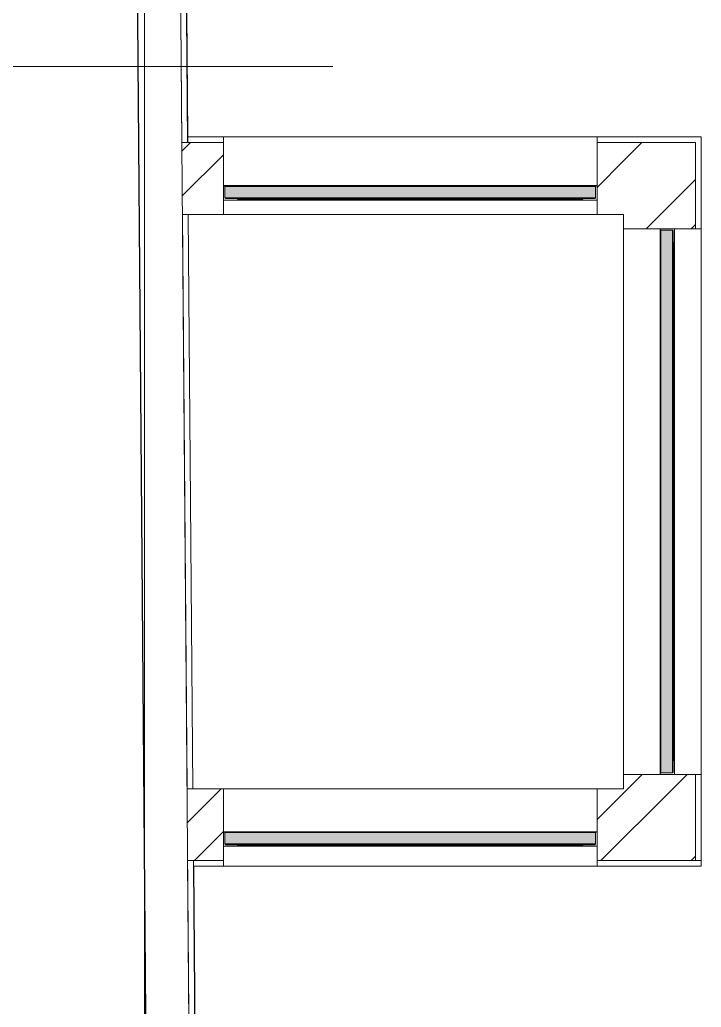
# Model space of a CAD drawing. Header units: millimetres. Extents: x -13069 to 207500, y -71366 to 56785.
# Drawn here: x 173893 to 176264, y 41747 to 45186 of the extents above; entities that cross this region are included whole.
import ezdxf

# ---------------------------------------------------------------- set-up
doc = ezdxf.new("R2010")
doc.units = ezdxf.units.MM
doc.layers.add('PDF _Подложка без мебели', color=7, linetype='Continuous')
doc.layers.add('PDF _Ригели', color=7, linetype='Continuous', true_color=0x959595)

msp = doc.modelspace()

# ---------------------------------------------------------------- linework, layer by layer
at = {"layer": 'PDF _Подложка без мебели', "lineweight": 18}
for points in [[(174326.622, -7031.659, -0.41419022), (174726.622, -7431.659, -0.4141845), (174326.622, -7831.659, -0.4141845), (173926.622, -7431.659, -0.41419022), (174326.622, -7031.659), (174326.622, 46201.342), (174326.622, -6109.058)], [(107330.522, 45023.342, -0.41418731), (106930.522, 44623.342, -0.41428041), (106530.522, 45023.342, -0.4142805), (106930.522, 45423.342, -0.41418741), (107330.522, 45023.342), (174981.919, 45023.342)]]:
    msp.add_lwpolyline(points, format="xyb", dxfattribs=at)
for points in [[(174476.524, 44758.442), (174469.322, 45647.142), (173189.024, 45647.142), (173189.024, 45477.142)], [(175896.623, 42355.943), (174606.62, 42355.943), (174606.62, 42316.142), (174609.324, 42313.442), (174649.119, 42313.442), (174651.622, 42310.942), (174651.622, 42308.442), (174601.622, 42308.442), (174601.622, 42358.442), (174601.622, 42508.442), (174474.723, 42508.442), (174458.525, 44508.442), (174601.622, 44508.442), (174601.622, 44558.442), (174601.622, 44608.442), (174601.622, 44758.442), (174601.622, 44778.442), (174477.525, 44778.442), (174470.524, 45647.142), (174469.523, 45647.142), (174476.524, 44778.442), (174477.323, 44778.442), (174477.323, 44758.442)], [(173189.024, 45627.142), (173349.522, 45627.142), (174449.522, 45627.142), (174450.724, 45477.142), (174456.523, 44758.442), (174601.622, 44758.442)], [(174279.521, 38111.242), (174359.52, 38111.842), (174300.022, 45477.142), (174300.724, 45477.142), (174360.319, 38111.842), (174510.319, 38113.043), (174450.724, 45477.142), (174449.522, 45627.142), (174469.523, 45627.142)], [(174477.323, 44778.442), (174477.525, 44778.442)], [(174601.622, 44778.442), (175901.622, 44778.442)], [(175901.622, 44758.442), (176244.419, 44758.442), (176244.419, 44458.442), (176264.421, 44458.442), (176264.421, 44778.442), (175901.622, 44778.442), (175901.622, 44758.442), (175901.622, 44608.442), (175901.622, 44558.442)], [(174486.619, 44758.442), (174456.822, 44728.542)], [(175901.622, 44601.942), (175994.419, 44694.742), (176058.219, 44758.442)], [(176171.824, 42608.442), (176171.824, 44408.442), (176171.824, 44458.442), (176244.419, 44458.442), (176244.419, 44758.442)], [(176244.419, 44758.442), (176244.419, 44758.442)], [(174601.622, 44716.342), (174458.024, 44572.742)], [(175896.623, 44566.143), (174606.62, 44566.143), (174606.62, 44605.942), (174604.124, 44608.442), (174601.622, 44608.442)], [(175899.119, 44608.442), (174604.124, 44608.442)], [(174606.62, 44605.942), (175896.623, 44605.942)], [(175901.622, 44608.442), (175899.119, 44608.442), (175896.623, 44605.942), (175896.623, 44566.143), (175893.919, 44563.442), (175854.124, 44563.442), (175851.622, 44560.942), (175851.622, 44558.442)], [(176072.52, 44458.442), (176244.419, 44630.442)], [(174601.622, 44558.442), (174651.622, 44558.442), (174651.622, 44560.942), (174649.119, 44563.442), (174609.324, 44563.442), (174606.62, 44566.143)], [(175854.124, 44563.442), (174649.119, 44563.442)], [(174651.622, 44560.942), (175851.622, 44560.942)], [(174651.622, 44558.442), (175851.622, 44558.442), (175901.622, 44558.442), (175901.622, 44508.442), (175994.419, 44508.442), (175994.419, 44458.442), (176121.824, 44458.442), (176171.824, 44458.442)], [(174494.725, 42508.442), (174478.52, 44508.442)], [(175901.622, 44508.442), (174601.622, 44508.442)], [(176229.722, 44458.442), (176244.419, 44473.242)], [(175994.419, 42558.442), (175994.419, 44458.442)], [(176121.824, 44458.442), (176121.824, 44455.943), (176124.321, 44453.442), (176164.122, 44453.442), (176166.819, 44450.743), (176166.819, 44410.942), (176169.322, 44408.442), (176171.824, 44408.442)], [(176121.824, 44455.943), (176121.824, 42560.942)], [(176164.122, 44453.442), (176164.122, 42563.442), (176124.321, 42563.442), (176121.824, 42560.942), (176121.824, 42558.442)], [(176124.321, 42563.442), (176124.321, 44453.442)], [(176264.421, 44458.442), (176264.421, 42558.442)], [(176166.819, 44410.942), (176166.819, 42605.943)], [(176169.322, 42608.442), (176169.322, 44408.442)], [(176171.824, 42558.442), (176171.824, 42608.442), (176169.322, 42608.442), (176166.819, 42605.943), (176166.819, 42566.142), (176164.122, 42563.442)], [(175901.622, 42401.742), (176008.421, 42508.442), (176058.421, 42558.442)], [(176264.421, 42258.442), (176244.419, 42258.442), (176244.419, 42508.442), (176244.419, 42558.442), (176264.421, 42558.442), (176264.421, 42238.442), (175901.622, 42238.442), (175901.622, 42258.442), (176244.419, 42258.442), (176244.419, 42558.442), (176171.824, 42558.442), (176121.824, 42558.442), (175994.419, 42558.442), (175994.419, 42508.442), (175901.622, 42508.442), (175901.622, 42358.442), (175901.622, 42308.442)], [(175915.519, 42258.442), (176165.519, 42508.442), (176215.519, 42558.442)], [(174594.023, 42508.442), (174475.724, 42390.142)], [(174601.622, 42508.442), (175901.622, 42508.442)], [(174601.622, 42358.943), (174501.121, 42258.442)], [(174606.62, 42355.943), (174604.124, 42358.442), (174601.622, 42358.442)], [(175899.119, 42358.442), (174604.124, 42358.442)], [(175901.622, 42358.442), (175899.119, 42358.442), (175896.623, 42355.943), (175896.623, 42316.142), (175893.919, 42313.442), (175854.124, 42313.442), (175851.622, 42310.942)], [(174543.919, 36418.243), (174530.32, 38113.243), (174531.321, 38113.243), (174498.02, 42238.442), (174601.622, 42238.442), (174601.622, 42258.442), (174601.622, 42308.442)], [(174606.62, 42316.142), (175896.623, 42316.142)], [(175854.124, 42313.442), (174649.119, 42313.442)], [(174651.622, 42310.942), (175851.622, 42310.942), (175851.622, 42308.442), (175901.622, 42308.442), (175901.622, 42258.442)], [(174651.622, 42308.442), (175851.622, 42308.442)], [(176229.82, 42258.442), (176244.419, 42273.042)], [(174601.622, 42258.442), (174476.719, 42258.442), (174510.319, 38113.043), (174530.32, 38113.243), (174496.922, 42238.442), (174496.72, 42258.442)], [(174498.02, 42238.442), (174497.02, 42238.442), (174530.32, 38113.243), (174544.023, 36418.243)], [(175901.622, 42238.442), (174601.622, 42238.442)]]:
    msp.add_lwpolyline(points, dxfattribs=at)
at = {"layer": 'PDF _Подложка без мебели', "color": 250, "lineweight": 0, "true_color": 0x3d3d3d, "transparency": 33554559}
for points in [[(175896.623, 44605.942), (174606.62, 44605.942), (175899.119, 44608.442), (174604.124, 44608.442)], [(174606.62, 44566.143), (174606.62, 44605.942), (175896.623, 44566.143), (175896.623, 44605.942)], [(174606.62, 44566.143), (175896.623, 44566.143), (174609.324, 44563.442), (175893.919, 44563.442)], [(175851.622, 44560.942), (174651.622, 44560.942), (175854.124, 44563.442), (174649.119, 44563.442)], [(174651.622, 44558.442), (174651.622, 44560.942), (175851.622, 44558.442), (175851.622, 44560.942)], [(176121.824, 44455.943), (176124.321, 44453.442), (176121.824, 42560.942), (176124.321, 42563.442)], [(176124.321, 44453.442), (176164.122, 44453.442), (176124.321, 42563.442), (176164.122, 42563.442)], [(176164.122, 44453.442), (176166.819, 44450.743), (176164.122, 42563.442), (176166.819, 42566.142)], [(176166.819, 44410.942), (176169.322, 44408.442), (176166.819, 42605.943), (176169.322, 42608.442)], [(176171.824, 42608.442), (176169.322, 42608.442), (176171.824, 44408.442), (176169.322, 44408.442)], [(175896.623, 42355.943), (174606.62, 42355.943), (175899.119, 42358.442), (174604.124, 42358.442)], [(174606.62, 42316.142), (174606.62, 42355.943), (175896.623, 42316.142), (175896.623, 42355.943)], [(174606.62, 42316.142), (175896.623, 42316.142), (174609.324, 42313.442), (175893.919, 42313.442)], [(175851.622, 42310.942), (174651.622, 42310.942), (175854.124, 42313.442), (174649.119, 42313.442)], [(174651.622, 42308.442), (174651.622, 42310.942), (175851.622, 42308.442), (175851.622, 42310.942)]]:
    msp.add_solid(points, dxfattribs=at)
at = {"layer": 'PDF _Ригели', "color": 7, "lineweight": 18}
for points in [[(174326.622, -2015.058), (174326.622, 46201.342)], [(108736.521, 45023.342), (174981.919, 45023.342)]]:
    msp.add_lwpolyline(points, dxfattribs=at)

doc.saveas('drawing.dxf')
